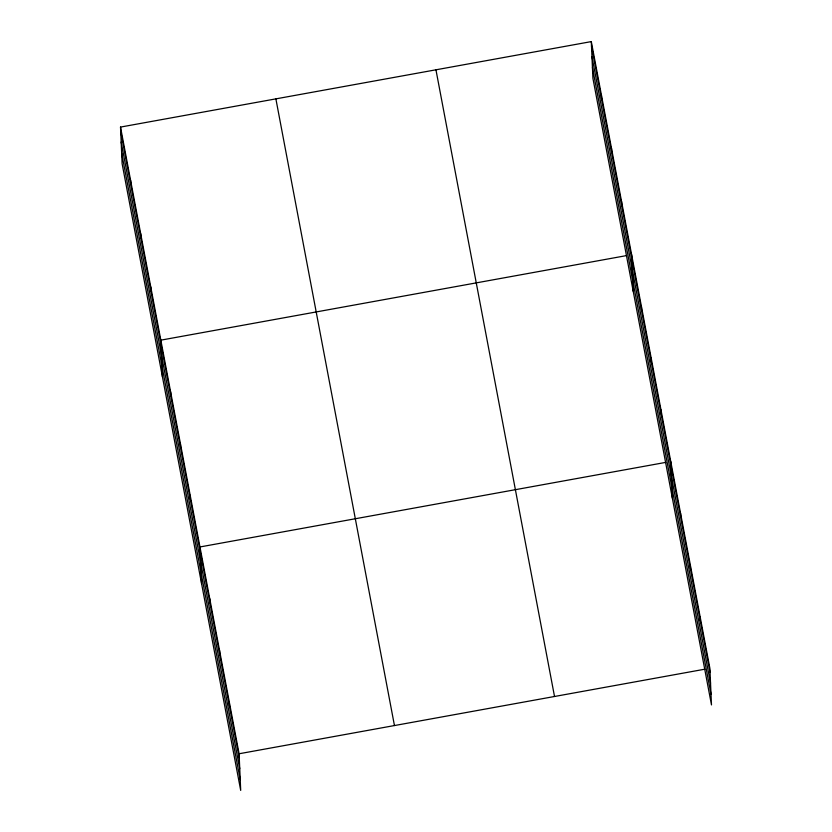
<?xml version="1.0" encoding="UTF-8"?>
<svg xmlns="http://www.w3.org/2000/svg" width="832" height="832" viewBox="0 0 832 832"><rect width="100%" height="100%" fill="white"/><g stroke="black" fill="none" stroke-linecap="round" stroke-linejoin="round"><path stroke-width="1.25" d="M120.515 127.078L239.096 753.761L240.698 790.4L122.117 163.717L120.515 127.078L591.302 41.6L709.883 668.283L711.485 704.922L592.904 78.239L591.302 41.6M626.569 255.59L160.836 340.153L162.438 376.792M665.704 462.394L199.961 546.957L201.562 583.596M239.096 753.761L704.829 669.198M591.49 45.854L710.07 672.526M591.958 56.534L710.528 683.218M592.436 67.548L711.017 694.231M435.947 69.805L554.518 696.488M275.881 98.873L394.451 725.556M120.702 131.331L239.283 758.014M121.17 142.022L239.741 768.706M121.649 153.026L240.23 779.709M700.097 616.585L700.284 620.828M690.321 564.876L690.498 569.13M680.534 513.178L680.722 517.431M670.748 461.479L672.35 498.108M660.972 409.781L661.159 414.024M651.186 358.072L651.373 362.326M641.399 306.374L641.586 310.627M631.623 254.675L633.225 291.304M621.546 201.406L621.733 205.65M611.468 148.138L611.655 152.381M601.39 94.869L601.567 99.122M229.31 702.062L229.497 706.316M219.534 650.364L219.71 654.607M209.747 598.666L209.934 602.909M190.185 495.258L190.372 499.512M180.398 443.56L180.586 447.803M170.622 391.851L170.799 396.105M150.758 286.884L150.946 291.138M140.681 233.615L140.868 237.869M130.603 180.346L130.78 184.6"/></g></svg>
